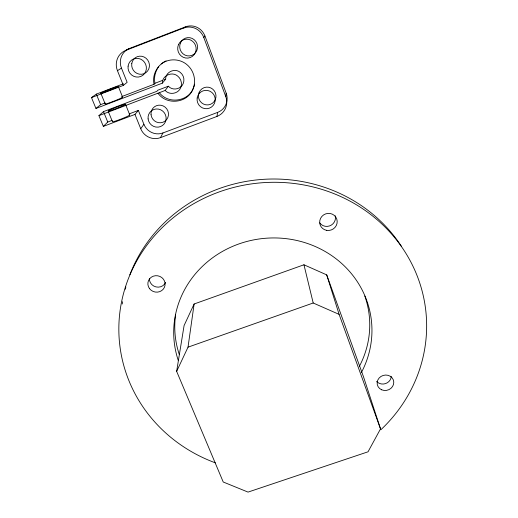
<?xml version="1.0" encoding="UTF-8"?>
<svg xmlns="http://www.w3.org/2000/svg" width="518" height="518" viewBox="0 0 518 518"><rect width="100%" height="100%" fill="white"/><g stroke="black" fill="none" stroke-linecap="round" stroke-linejoin="round"><path stroke-width="0.78" d="M134.978 114.413L140.728 128.729A15.43 15.022 49.7 0 0 160.444 137.658L216.938 116.446A15.469 15.242 70 0 0 225.79 96.646L226.198 93.227L204.953 36.033A15.495 14.99 75.3 0 0 185.463 26.865L129.597 48.42L125.842 50.343A15.935 15.313 61 0 0 117.45 70.701L123.342 85.399L91.472 97.585L95.953 108.443L162.322 83.158L165.637 79.215C165.417 72.008 174.851 67.696 180.27 72.39A9.389 9.136 65.1 0 1 183.255 83.424C181.099 89.368 172.488 90.993 168.356 86.208L157.737 90.249L156.85 91.317L103.49 111.623L98.919 115.65L103.347 126.398L134.978 114.413L138.364 110.418L143.907 124.288A14.925 14.543 51.3 0 0 162.976 132.945L217.631 112.4A14.977 14.744 71.6 0 0 226.198 93.227M176.644 371.354L188.021 347.164L194.127 303.988L303.949 264.776L326.709 274.877L363.591 377.052L380.516 428.885L368.033 451.8L248.038 492.1L223.232 482.005L176.644 371.354L184.091 325.537L194.127 303.988M216.938 116.446L217.631 112.4M160.444 137.658L162.976 132.945M158.45 66.971C155.225 71.691 153.684 77.661 154.953 83.288L154.034 84.285L121.691 96.613M193.531 87.84C188.442 101.755 168.026 104.442 159.298 92.599M140.728 128.729L143.907 124.288M98.919 115.65L165.177 90.462L168.356 86.208M225.79 96.646L203.807 37.536L204.953 36.033M103.347 126.398L107.757 122.028L112.238 120.331M95.953 108.443L100.628 104.642L105.141 102.927M123.342 85.399L127.143 82.336L121.458 68.117A15.41 14.815 61.9 0 1 129.597 48.42M91.472 97.585L96.316 94.127L123.381 83.774M117.45 70.701L121.458 68.117M125.842 50.343L183.631 28.043L185.463 26.865M166.077 60.871C157.446 64.86 151.865 74.87 154.034 84.285M161.312 63.947C168.57 58.32 179.241 58.566 186.415 64.213A20.979 20.416 64.7 0 1 193.039 88.889C187.769 103.257 166.673 105.588 157.958 93.221M154.953 83.288L162.788 80.303M164.212 79.759L165.637 79.215M129.409 113.818L138.364 110.418M188.021 347.164L313.202 302.998L339.109 314.368L380.516 428.885M165.177 90.462C169.496 95.454 178.496 93.764 180.756 87.548A9.81 9.551 63.6 0 0 177.622 76.029C171.957 71.128 162.095 75.622 162.322 83.158M96.316 94.127L100.628 104.642M103.49 111.623L107.757 122.028M100.848 93.298L105.232 104.027M108.43 111.849L112.477 121.756M118.577 87.115L122.604 97.119M125.466 104.222L129.733 114.828M326.709 274.877L339.109 314.368M303.949 264.776L313.202 302.998M121.995 97.216A9.402 0.518 -21.4 0 1 115.054 100.686A9.402 0.518 -21.4 0 1 105.258 103.872M129.118 114.886A9.35 0.693 -21.4 0 1 122.306 118.57A9.35 0.693 -21.4 0 1 112.484 121.562M183.631 28.043A16.026 15.508 74.8 0 1 203.807 37.536M194.626 84.175A20.759 20.196 65.1 0 1 193.803 87.134M335.256 215.792A8.664 8.366 -24.4 0 1 319.761 222.908M391.252 376.379A8.236 7.569 -15.7 0 1 385.593 383.573A8.236 7.569 -15.7 0 1 376.618 381.397M165.643 282.42A8.502 8.094 14.6 0 1 155.924 286.894A8.502 8.094 14.6 0 1 149.391 278.412M122.242 304.008A151.424 143 -5.3 0 1 122.604 301.69M125.227 289.284A151.424 143 -5.3 0 1 125.855 286.966M129.869 274.786A151.424 143 -5.3 0 1 256.98 179.888A151.424 143 -5.3 0 1 401.314 246.173M215.365 462.852A153.976 145.15 -5.3 0 1 139.089 256.883A153.976 145.15 -5.3 0 1 366.543 211.422A153.976 145.15 -5.3 0 1 380.834 429.778M364.814 296.024A97.533 92.055 -5.3 0 1 359.427 366.232M179.286 354.526A97.533 92.055 -5.3 0 1 175.596 314.873M178.309 360.554A99.178 93.434 -5.2 0 1 280.691 238.157A99.178 93.434 -5.2 0 1 361.441 372.416M104.247 92.275A9.434 0.414 -21.3 0 0 118.292 86.512A9.434 0.414 -21.3 0 0 106.184 90.76A9.434 0.414 -21.3 0 0 104.247 92.275M111.571 110.237A9.382 0.589 -21.4 0 0 125.492 104.377A9.382 0.589 -21.4 0 0 113.377 108.443A9.382 0.589 -21.4 0 0 111.571 110.237M197.177 97.993A9.22 9.071 68.6 0 0 209.408 108.165A9.22 9.071 68.6 0 0 211.875 92.457A9.22 9.071 68.6 0 0 197.177 97.993M199.177 92.308A8.929 8.774 70.2 0 0 208.126 104.895A8.929 8.774 70.2 0 0 214.322 90.87A8.929 8.774 70.2 0 0 199.177 92.308M178.457 44.69A9.505 9.207 73.5 0 0 187.93 58.087A9.505 9.207 73.5 0 0 194.347 43.156A9.505 9.207 73.5 0 0 178.457 44.69M180.452 42.955A9.194 8.903 74.1 0 0 189.607 55.912A9.194 8.903 74.1 0 0 195.817 41.472A9.194 8.903 74.1 0 0 180.452 42.955M148.096 118.907A9.201 8.961 51.5 0 0 162.51 125.498A9.201 8.961 51.5 0 0 160.658 109.79A9.201 8.961 51.5 0 0 148.096 118.907M151.049 114.776A8.903 8.67 53.1 0 0 164.983 121.16A8.903 8.67 53.1 0 0 163.202 105.95A8.903 8.67 53.1 0 0 151.049 114.776M128.095 66.136A9.466 9.11 61.3 0 0 140.669 76.515A9.466 9.11 61.3 0 0 142.845 60.489A9.466 9.11 61.3 0 0 128.095 66.136M131.76 63.695A9.149 8.812 62.2 0 0 143.9 73.737A9.149 8.812 62.2 0 0 146.018 58.236A9.149 8.812 62.2 0 0 131.76 63.695M381.656 389.795A8.372 7.673 -15.6 0 0 393.777 382.044A8.372 7.673 -15.6 0 0 380.95 376.469A8.372 7.673 -15.6 0 0 381.656 389.795M326.735 230.361A8.812 8.502 -24 0 0 336.732 218.959A8.812 8.502 -24 0 0 321.846 216.459A8.812 8.502 -24 0 0 326.735 230.361M149.572 288.688A8.651 8.217 14.4 0 0 164.407 287.361A8.651 8.217 14.4 0 0 155.471 275.712A8.651 8.217 14.4 0 0 149.572 288.688"/></g></svg>
